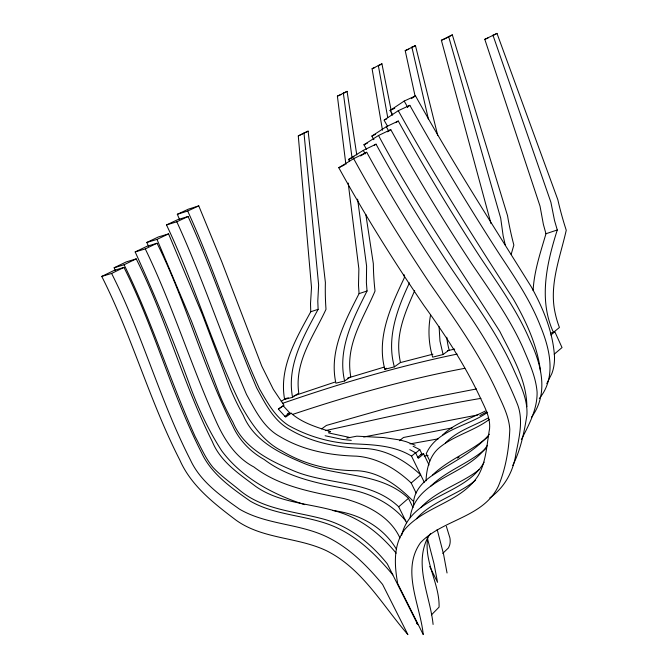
<?xml version="1.0" encoding="UTF-8"?>
<svg xmlns="http://www.w3.org/2000/svg" width="668" height="668" viewBox="0 0 668 668"><rect width="100%" height="100%" fill="white"/><g stroke="black" fill="none" stroke-linecap="round" stroke-linejoin="round"><path stroke-width="1" d="M526.868 406.754C526.726 379.541 511.571 355.109 499.831 331.445C458.64 266.624 414.678 203.423 378.522 135.495L363.943 144.764L366.473 149.248M413.592 505C412.891 492.9 421.658 482.964 430.927 476.393C450.708 462.824 473.721 452.937 489.435 434.183M439.101 326.61L439.97 341.089L443.084 354.516L432.664 357.155C428.497 343.486 427.963 328.831 430.584 314.82M533.114 290.588C534.116 271.041 540.537 252.379 545.956 233.742L543.385 224.398L540.02 206.12L484.801 39.345L496.992 33.4L557.838 199.732A214.194 114.838 62.3 0 0 566.247 230.235C560.168 257.422 548.779 285.178 555.25 313.426A61.681 37.942 63.7 0 0 559.433 327.47L553.455 332.38L550.499 333.115M426.009 480.876C426.551 468.61 429.674 455.409 439.719 447.376C454.557 435.311 473.963 430.927 489.226 419.496M410.119 517.7C415.362 478.071 468.101 475.75 487.389 445.322M430.501 533.649L427.879 537.322C423.412 561.571 439.761 583.264 439.076 607.129L431.453 614.869M401.66 535.21C411.296 494.971 465.412 495.923 484.141 462.156M492.934 35.137L550.891 202.245L554.549 220.607L557.279 229.984C546.883 262.741 538.325 299.615 553.455 332.38M511.187 254.308L513.859 245.072A200.801 113.56 66.3 0 1 507.538 215.689L452.336 34.87L441.373 40.28L491.013 223.621M414.669 290.68C406.403 309.426 397.652 329.149 398.779 350.115A51.653 35.529 77.4 0 0 400.466 362.474L394.379 366.874L384.851 369.295C376.209 337.39 391.106 305.802 404.441 277.546L404.115 274.707M409.451 282.865C397.26 308.725 386.271 338.125 394.379 366.874M357.597 199.131L366.607 266.14L366.39 282.614L367.049 290.981C353.188 318.544 337.19 349.18 344.621 380.985L335.912 383.181C328.831 351.41 345.08 321.032 359.067 293.644L358.499 285.311L358.875 268.903L348.195 183.04M427.879 537.322C413.567 565.178 430.242 595.931 433.098 624.446M303.982 132.965L318.636 284.969L317.793 301.126L318.118 309.317C303.673 336.113 286.447 365.663 292.567 397.335L284.601 399.322C278.806 367.701 296.225 338.384 310.762 311.756L310.511 303.598L311.505 287.516L298.279 135.921L308.115 131.128L325.391 282.531A173.53 112.399 84.3 0 0 326.001 309.292C315.296 332.58 299.172 354.867 298.145 381.344A48.605 35.17 88.1 0 0 298.771 393.093L292.567 397.335M531.452 417.275C549.205 393.343 541.264 363.985 529.532 339.461C516.69 309.593 497.46 283.157 479.557 256.228C450.883 212.14 423.746 167.05 398.278 121.033L386.296 126.72L371.859 136.072L373.905 139.696M521.366 439.536C528.981 424.781 537.464 409.117 537.089 392.049C535.803 376.443 528.956 362.039 522.969 347.794C509.525 317.768 490.128 290.998 471.817 263.843C443.026 220.206 415.972 175.425 390.772 129.617L378.522 135.495M546.758 383.683L551.868 373.521A58.166 42.593 51.3 0 0 554.482 356.219C552.904 331.729 543.176 308.541 531.519 287.232C492.099 223.93 451.651 161.18 415.521 95.883L404.182 101.06L390.054 110.487L392.609 114.963M512.732 465.471C520.631 449.856 524.246 432.296 526.902 415.112C527.945 398.587 519.671 383.49 513.316 368.811C495.522 329.232 468.585 294.93 444.955 258.825C420.64 221.434 397.351 183.358 376.051 144.163L363.3 150.375L348.512 159.485L349.531 161.289M539.301 398.47C556.611 377.671 549.923 349.172 540.587 326.527C530.676 300.817 515.153 277.871 500.006 255.042C468.402 206.095 438.308 156.17 409.835 105.335L398.278 110.704L384.058 120.14L387.624 126.402M416.44 518.735C432.488 500.875 457.371 495.272 475.608 480.2M420.99 507.43C436.981 490.22 460.845 484.075 479.014 469.754M432.33 475.232C448.787 459.141 471.575 451.585 488.617 436.129M430.409 486.463C446.616 470.406 469.379 463.375 486.296 448.178M445.364 443.151C456.962 430.793 473.904 426.059 488.266 417.884M442.734 553.405L448.52 547.852L449.589 545.297A23.522 14.404 48.6 0 0 449.931 537.999L446.358 526.351M442.542 435.093C454.399 423.445 470.79 418.452 485.285 411.045M406.62 522.785L398.712 506.803L408.465 498.32C379.875 471.232 336.664 477.511 302.395 462.699C278.882 452.871 253.656 440.412 243.336 415.379A173.521 110.354 55.1 0 1 230.151 388.208L202.462 314.837L168.578 233.883L158.358 236.956L146.818 242.459L148.505 246.25M416.114 493.001L411.204 482.989L420.681 474.865C405.743 460.845 387.131 449.981 366.306 448.545C339.653 447.961 312.816 443.218 289.603 429.424C273.479 420.69 265.129 403.288 256.679 387.891C232.539 331.328 213.593 272.561 188.067 216.507L177.721 219.663L166.499 224.932C194.856 284.343 212.716 348.295 241.983 407.179C251.803 424.456 263.668 441.824 281.929 451.009C304.524 464.728 330.618 470.681 356.879 470.698C379.274 471.792 397.969 485.694 413.133 501.067M554.206 354.207L562.03 347.569L554.841 331.762L550.883 335.01M429.04 464.978L423.637 453.873L418.293 458.348L415.571 452.77L409.776 449.647M417.425 457.48L421.825 453.806L419.788 449.614L413.108 446.257M179.316 218.987L177.321 214.294L187.683 211.038C214.336 269.154 232.965 330.627 259.401 388.743C267.15 402.236 275.091 416.815 288.526 425.466C306.47 435.536 326.66 441.782 347.176 443.502C368.911 444.754 392.333 444.22 411.53 456.119L415.571 452.77M415.379 453.28L419.788 449.614M489.803 497.894C504.532 487.69 513.525 471.065 515.963 453.497C519.236 436.989 523.846 419.145 516.898 402.871C502.628 367.634 483.356 334.568 461.254 303.681C427.194 254.867 395.264 204.508 366.724 152.254L353.673 158.658L338.793 167.718C364.862 215.071 393.569 260.946 424.005 305.61C445.673 335.495 465.897 366.523 481.403 400.099C485.653 409.016 490.462 418.452 489.586 428.639C486.73 444.404 486.371 461.413 478.221 475.624C460.945 502.536 424.681 505.985 404.549 529.716C392.959 545.071 394.471 565.788 397.727 583.69L423.236 634.567C420.281 604.832 400.833 570.297 420.589 542.591C443.093 519.211 483.164 517.742 498.353 486.212C505.868 468.343 509.066 448.562 509.801 429.265C508.949 416.673 503.113 405.2 497.927 393.936C480.183 354.549 454.833 319.446 430.334 284.117C403.155 243.319 377.161 201.694 353.673 158.658M399.414 440.738L403.464 437.49L452.37 427.837M443.084 354.516L449.13 349.99A54.008 36.072 72.6 0 1 446.775 337.231M321.634 428.906L326.376 425.433L385.628 408.565L429.123 398.136L476.443 388.96M384.851 369.295L386.371 368.202M344.621 380.985L350.758 376.677A49.883 35.204 82.7 0 1 349.665 364.653C349.556 337.908 365.004 314.845 375.024 291.039A177.78 111.781 79.8 0 1 373.337 263.718L365.839 214.47M284.81 416.431L289.812 412.958L283.174 405.735L278.314 409.066M328.714 432.071L330.602 431.687C316.832 427.261 302.22 422.994 291.156 413.216L285.595 417.099L278.431 409.133L284.025 405.301L273.304 389.302L261.739 366.064L221.809 261.831L198.755 205.878L188.376 209.159L177.321 214.294M281.278 401.343L284.551 399.113L288.317 397.794M284.601 399.322L286.154 398.262M457.48 458.098L459.166 456.962M411.363 98.647L415.521 95.883M407.33 106.997L409.835 105.335M487.598 412.273C467.867 426.51 437.198 429.365 426.242 453.664L429.8 460.995M395.732 122.678L398.278 121.033M387.34 131.796L390.772 129.617M374.305 145.24L376.051 144.163M360.595 155.978L366.724 152.254M382.48 130.243L372.084 68.712L381.929 63.827L391.047 109.844M415.162 96.468L405.209 50.634L415.446 45.558L437.732 135.42M378.372 65.773L381.929 63.827M411.304 47.82L415.446 45.558M479.908 415.596L486.68 411.906M345.882 164.42L337.39 96.134L347.093 91.357L356.779 154.968M343.711 93.178L347.093 91.357M446.024 38.26L452.336 34.87M308.115 131.128L298.279 135.921M492.483 35.738L496.992 33.4M338.793 167.718L344.387 164.963M348.512 159.485L353.973 156.813M111.598 273.446C142.234 333.791 159.66 399.773 190.43 459.96C200.35 481.545 220.69 495.79 239.503 509.15C266.674 525.048 299.907 523.395 327.854 537.356C349.706 548.186 367.208 565.88 382.605 584.45L407.889 634.6C382.455 605.35 362.44 568.643 326.46 550.724C297.485 536.872 262.641 539.352 235.896 520.063C214.094 503.522 191.165 485.878 179.851 460.118C149.507 400.8 131.888 335.912 101.753 276.418L111.598 273.446L123.947 267.425C154.174 327.287 171.091 392.792 201.452 452.495C211.23 473.929 231.52 487.966 250.233 501.109C277.395 516.748 310.495 514.778 338.425 528.48C360.144 539.051 377.562 556.528 392.834 574.897M115.389 270.473L114.144 267.768L124.073 264.753L136.205 258.867C165.931 317.96 182.681 382.555 212.307 441.59C220.457 461.747 239.127 473.854 255.752 486.446C281.119 504.307 313.584 503.146 341.974 513.116C363.659 520.531 381.779 535.686 396.174 553.188M101.753 276.418L114.053 270.44L123.947 267.425M114.144 267.768L126.227 261.914L136.205 258.867M304.691 504.632C273.245 494.746 241.666 477.704 221.718 450.816C208.867 430.96 198.763 409.426 190.522 387.281C173.914 341.448 155.327 296.325 135.17 251.936L145.273 248.905L157.038 243.244C186.464 302.429 202.98 367.116 232.781 426C239.294 440.371 250.492 451.835 264.186 459.5C290.246 479.282 323.095 484.158 354.265 490.37C373.963 495.063 392.842 504.966 405.701 520.923M363.943 144.764L367.442 143.077M135.17 251.936L146.91 246.308L157.038 243.244M371.859 136.072L375.541 134.318M146.818 242.459L157.005 239.411L168.578 233.883M166.499 224.932L176.82 221.801L188.067 216.507M187.683 211.038L198.755 205.878M384.943 119.731L386.722 118.896M390.054 110.487L394.771 108.308M484.801 39.345L488.058 37.951M337.39 96.134L341.164 94.539M372.084 68.712L374.798 67.593M441.373 40.28L445.122 38.744M405.209 50.634L408.816 49.173M293.962 395.823L334.827 382.138M282.564 403.338C339.728 383.582 397.844 366.314 457.112 354.098M359.067 293.644L367.049 290.981M292.45 414.477C348.888 395.59 406.303 379.332 464.828 368.31M310.762 311.756L318.118 309.317M545.956 233.742L557.279 229.984M347.669 378.063L384.1 367.141M400.391 362.59L432.931 354.174M447.401 350.733L454.657 349.08M288.008 413.375L289.812 412.958M287.198 414.143L291.156 413.216M325.391 430.618C377.144 419.412 428.672 407.104 480.927 398.37M346.725 438.141L356.754 436.179L383.616 437.548L399.723 439.92L406.194 441.69L415.162 445.23M363.634 437.022L477.837 414.928M409.985 443.903L438.233 438.851M420.706 454.365L423.637 453.873M424.18 456.019L428.071 455.376M351.284 440.354L342.525 439.435L325.107 435.753M349.055 437.323L328.664 432.922M333.04 510.569C358.591 513.592 383.056 526.593 396.383 549.179M411.204 482.989C396.199 468.836 377.545 457.764 356.587 456.16C329.833 455.401 302.946 450.416 279.725 436.454C263.526 427.553 255.093 410.035 246.542 394.512C222.035 337.507 202.705 278.297 176.82 221.801M398.712 506.803C370.097 479.457 326.685 485.344 292.325 470.255C268.686 460.202 243.428 447.485 232.982 422.318A175.308 110.036 55.1 0 1 219.613 394.938L191.44 321.016L157.005 239.411M416.431 623.06L417.767 624.622L387.315 563.884C370.824 543.234 349.105 525.908 323.22 519.011C294.755 511.296 262.791 509.843 239.286 489.92C230.435 482.521 220.841 475.875 212.975 467.383C205.36 458.215 200.792 447.026 195.181 436.621C169.756 380.092 151.603 320.456 124.073 264.753M404.182 101.06L407.747 107.331M398.278 110.704C434.025 175.091 473.478 237.307 513.391 299.164C526.242 321.584 537.439 345.782 540.571 371.675M386.296 126.72L388.834 131.245M363.3 150.375L365.246 153.899M399.957 537.99C390.045 516.172 366.273 504.515 344.154 498.62C312.883 492.149 279.95 486.955 253.865 466.949C236.038 457.638 224.916 440.546 216.766 422.752C190.981 365.672 172.703 305.368 145.273 248.905M429.716 566.472L437.557 582.337L433.95 563.4L427.219 537.523M408.465 498.32L413.008 507.546M411.53 456.119L424.314 482.313M448.595 36.406L500.691 218.152L503.146 235.837L505.225 244.872M411.839 47.019L428.388 119.079M391.456 111.89L392.066 114.954M437.164 529.423L443.552 554.164L447.042 572.985M378.305 65.314L387.707 117.434M343.319 92.952L352.053 157.898"/></g></svg>
